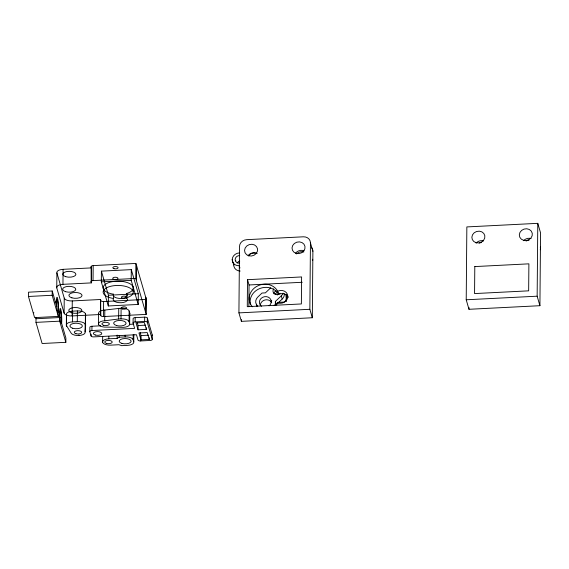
<?xml version="1.0" encoding="UTF-8"?>
<svg xmlns="http://www.w3.org/2000/svg" width="569" height="569" viewBox="0 0 569 569"><rect width="100%" height="100%" fill="white"/><g stroke="black" fill="none" stroke-linecap="round" stroke-linejoin="round"><path stroke-width="0.85" d="M58.066 311.143L58.315 316.414L34.595 317.616L28.45 296.477L28.486 292.189L52.213 290.987L56.8 306.783M61.296 322.239L65.883 338.029L65.84 342.318L42.12 343.512L35.975 322.374L36.011 318.085M58.315 316.414L52.177 295.275L52.213 290.987M56.758 287.857L56.893 272.857A7.177 3.194 0.5 0 1 63.088 269.329L91.438 267.892L91.303 282.893L62.953 284.329A7.177 3.194 0.5 0 0 56.758 287.857L64.098 313.121A7.177 3.194 0.5 0 0 72.142 315.93L100.493 314.501L100.813 315.61A2.39 1.067 0.5 0 0 103.494 316.549L146.197 314.387L146.325 299.386L135.884 263.447L93.181 265.609A2.39 1.067 0.5 0 0 91.111 266.783L91.303 282.893M65.84 342.318L59.702 321.172L59.738 316.89L60.022 317.879M62.953 284.329L63.088 269.329M64.098 313.121L64.233 298.12L56.893 272.857M66.345 325.397L66.438 314.685A7.177 3.194 0.5 0 1 72.633 311.151L77.377 310.909A7.177 3.194 0.5 0 1 85.414 313.725L85.627 325.496L85.101 331.955A7.177 3.194 0.5 0 1 78.906 335.49A7.177 3.194 0.5 0 1 70.869 332.673L66.345 325.397A7.177 3.194 0.5 0 1 72.54 321.862L77.284 321.627A7.177 3.194 0.5 0 1 85.322 324.437L85.627 325.496M66.651 326.457L66.438 314.685M72.142 315.93L72.27 300.93A7.177 3.194 0.5 0 1 64.233 298.12M72.54 321.862L72.633 311.151M77.284 321.627L77.377 310.909M78.906 335.49L78.913 334.821M85.101 331.955L85.165 324.536M85.322 324.437L85.414 313.725M89.845 331.713A2.39 1.067 0.5 0 1 91.908 330.539L134.611 328.377L133.075 323.092L133.118 318.811A2.39 1.067 0.5 0 1 135.18 317.63L144.668 317.153A2.39 1.067 0.5 0 1 147.35 318.085L152.264 334.999L152.229 339.288A2.39 1.067 0.5 0 1 150.159 340.461L140.671 340.945A2.39 1.067 0.5 0 1 137.99 340.006L136.46 334.721L93.757 336.884A2.39 1.067 0.5 0 1 91.076 335.945L89.845 331.713L89.881 327.431A2.39 1.067 0.5 0 1 91.95 326.25L100.663 325.809M91.076 335.945L91.09 334.231M91.908 330.539L91.95 326.25M90.983 281.783A2.39 1.067 0.5 0 1 93.046 280.602L93.181 265.609M98.906 314.159A7.177 3.194 0.5 0 1 104.817 310.062L121.112 308.163A7.177 3.194 0.5 0 1 129.149 310.973L129.768 313.092L129.675 323.804A7.177 3.194 0.5 0 1 123.48 327.331L106.567 327.118A7.177 3.194 0.5 0 1 98.522 324.302L98.615 313.59M100.493 314.501L100.621 299.5L72.27 300.93M100.813 315.61L100.621 299.5M101.31 281.854L101.41 271.143L131.297 269.628L138.303 293.732L138.21 304.443L108.316 305.958L101.31 281.854L131.204 280.346L138.21 304.443M133.836 334.416L133.772 341.827A7.177 3.194 0.5 0 1 127.57 345.362L121.645 345.66L118.964 344.722L110.656 345.141A7.177 3.194 0.5 0 1 102.619 342.332L102.676 336.307M103.494 316.549L103.622 301.549A2.39 1.067 0.5 0 1 100.941 300.61M98.522 324.302A7.177 3.194 0.5 0 1 104.717 320.774L104.817 310.062M108.316 305.958L108.409 295.247L101.41 271.143M102.619 342.332A7.177 3.194 0.5 0 1 108.814 338.804L108.835 336.329M113.53 298.49L113.572 294.209A15.071 6.7 0.5 0 1 105.322 284.315A15.071 6.7 0.5 0 1 128.729 283.134A15.071 6.7 0.5 0 1 126.382 293.561L126.339 297.843A7.177 3.194 0.5 0 1 121.261 302.722A7.177 3.194 0.5 0 1 113.53 298.49A15.071 6.7 0.5 0 1 105.279 288.604A15.071 6.7 0.5 0 1 128.686 287.416A15.071 6.7 0.5 0 1 126.339 297.843M108.814 338.804L117.122 338.384L117.15 335.084M104.717 320.774L118.651 318.996L118.743 308.284M117.122 338.384L119.184 337.204L119.198 335.554M129.675 323.804L129.056 321.691A7.177 3.194 0.5 0 0 121.019 318.875L121.112 308.163M133.772 341.827L133.153 339.714A7.177 3.194 0.5 0 0 125.116 336.905L125.13 335.255M129.056 321.691L129.149 310.973M131.204 280.346L131.297 269.628M133.132 291.392L133.174 287.11M133.153 339.714L133.196 334.771M133.075 323.092A2.39 1.067 0.5 0 1 135.145 321.919L135.18 317.63M145.685 312.21L145.813 297.217L145.564 312.217L135.749 278.447L135.884 263.447M136.382 280.609L136.631 265.609L136.496 280.609M146.361 327.68L146.347 329.394L138.039 329.814L138.075 325.532L137.193 322.474M140.671 340.945L140.707 336.656A2.39 1.067 0.5 0 1 140.493 336.663M149.277 337.723L149.263 339.437L140.956 339.857L140.998 335.575L140.109 332.516M152.229 339.288L147.314 322.374A2.39 1.067 0.5 0 0 144.633 321.435L144.668 317.153M147.314 322.374L147.35 318.085M238.923 312.886L239.506 246.462A7.177 6.373 -16.2 0 1 246.676 239.67L303.377 236.804A7.177 6.373 -16.2 0 1 310.439 242.871L312.893 251.327L312.317 317.751L241.384 321.343L238.923 312.886L309.856 309.294L312.317 317.751M241.384 321.343L241.398 319.572M247.515 279.678L247.28 306.677L301.371 303.946L301.606 276.947L247.515 279.678L249.051 284.962L248.859 306.741M283.056 293.17A7.177 6.373 -16.2 0 1 281.285 295.859L275.368 301.456L275.339 304.486L274.13 305.631M286.328 301.229L285.958 294.564M286.534 301.058L286.591 294.927M309.856 309.294L310.439 242.871M466.217 299.778L466.85 226.924L537.783 223.34L540.55 232.856L539.917 305.702L468.977 309.294L466.217 299.778L537.15 296.193L539.917 305.702M468.977 309.294L468.998 307.516M537.15 296.193L537.783 223.34M85.528 317.203L85.72 314.778M270.709 287.836L265.382 292.871L262.024 293.042L257.8 297.046A7.177 6.373 -16.2 0 0 257.721 306.136M284.301 293.711A7.177 6.373 -16.2 0 1 282.21 299.024L276.292 304.628L275.368 301.456M93.046 280.602L135.749 278.447M249.051 284.962L302.26 282.274M28.45 296.477L52.177 295.275M108.409 295.247L138.303 293.732M54.901 302.125L56.388 302.047M103.622 301.549L146.325 299.386M278.348 302.345L283.526 302.082A2.39 2.127 -16.2 0 0 285.915 299.82M35.975 322.374L59.702 321.172M118.651 318.996L121.019 318.875M135.145 321.919L144.633 321.435M129.419 324.358L133.779 324.138M138.075 325.532L145.55 325.148M140.998 335.575L148.466 335.191M119.184 337.204L125.116 336.905M281.285 295.859L282.21 299.024M252.437 306.791A15.071 13.379 -16.2 0 1 256.242 286.676A15.071 13.379 -16.2 0 1 277.672 291.228L278.59 294.401A7.177 6.373 -16.2 0 1 288.284 297.331M277.672 291.228A7.177 6.373 -16.2 0 1 287.843 296.499A7.177 6.373 -16.2 0 1 277.572 302.8L277.8 303.59M239.919 268.027L239.257 265.759A7.177 6.373 -16.2 0 1 232.195 259.692A7.177 6.373 -16.2 0 1 239.371 252.906M232.195 259.692L232.387 260.353M232.579 261.015L232.963 262.337M233.062 262.665L233.731 264.976M145.564 312.217L146.197 314.387M146.347 329.394L144.348 322.523L136.041 322.943L138.039 329.814M149.263 339.437L147.264 332.566L138.964 332.986L140.956 339.857M91.111 266.783L91.438 267.892M126.382 293.561A7.177 3.194 0.5 0 1 121.297 298.433A7.177 3.194 0.5 0 1 113.572 294.209M152.264 334.999A2.39 1.067 0.5 0 1 151.624 335.866M56.459 305.617A8.371 0.989 87.1 0 1 57.583 298.441A8.371 0.989 87.1 0 1 58.351 312.779M33.863 312.865A6.103 0.725 87.1 0 1 33.777 312.666M61.63 323.405A8.371 0.989 87.1 0 0 60.698 309.173A8.371 0.989 87.1 0 0 59.731 317.538L36.011 318.74A8.371 0.989 87.1 0 1 35.932 317.26M129.768 313.092A7.177 3.194 0.5 0 1 129.398 314.586M248.411 255.822A6.223 5.519 -16.2 0 1 256.427 253.518M239.656 263.049A4.189 3.72 -16.2 0 1 235.161 259.542A4.189 3.72 -16.2 0 1 239.72 255.581M237.181 263.084A4.189 3.72 -16.2 0 1 239.741 261.071M240.154 271.05A7.177 6.373 -16.2 0 1 233.767 264.4M235.36 260.844A7.177 6.373 -16.2 0 1 235.858 260.325M275.161 294.358A4.189 3.72 -16.2 0 1 278.113 292.246M277.203 294.984A4.189 3.72 -16.2 0 1 277.949 294.6M271.69 300.731A2.39 2.127 -16.2 0 1 271.683 300.539M277.572 302.8A15.071 13.379 -16.2 0 1 275.851 305.375M311.343 247.359A7.177 6.373 -16.2 0 1 312.893 251.327M248.12 255.666A6.579 5.839 -16.2 0 1 257.16 253.504M295.567 253.262A6.579 5.839 -16.2 0 1 304.038 250.829M250.495 304.828A15.071 13.379 -16.2 0 1 260.133 288.405A15.071 13.379 -16.2 0 1 278.59 294.401M526.105 241.036A6.223 5.519 -16.2 0 1 529.106 240.182M540.308 247.081A7.177 6.373 -16.2 0 1 540.287 249.72M479.205 243.162A6.223 5.519 -16.2 0 1 481.659 242.579M476.111 243.105A6.579 5.839 -16.2 0 1 483.593 240.964M523.565 240.708A6.579 5.839 -16.2 0 1 531.041 238.567M296.598 253.938A6.223 5.519 -16.2 0 1 303.796 252.031M312.666 259.251A7.177 6.373 -16.2 0 1 312.651 260.581M280.048 293.27A4.189 3.72 -16.2 0 1 274.457 293.782A4.189 3.72 -16.2 0 1 273.732 288.81M273.931 293.76A4.189 3.72 -16.2 0 1 276.072 290.759M261.463 306.271A5.982 5.313 -16.2 0 1 261.015 298.512A5.982 5.313 -16.2 0 1 269.649 298.071A5.982 5.313 -16.2 0 1 269.066 305.887M260.289 305.439A5.982 5.313 -16.2 0 1 265.069 299.948A5.982 5.313 -16.2 0 1 271.683 302.736M256.733 306.172A7.177 6.373 -16.2 0 1 256.64 304.202M474.802 266.577L474.567 293.576L528.658 290.837L528.893 263.838L474.802 266.577M65.741 276.69A6.579 2.923 0.5 0 0 75.905 274.471A6.579 2.923 0.5 0 0 66.36 271.633A6.579 2.923 0.5 0 0 65.741 276.69M71.886 297.836A6.579 2.923 0.5 0 0 82.05 295.61A6.579 2.923 0.5 0 0 72.505 292.779A6.579 2.923 0.5 0 0 71.886 297.836M65.613 291.691A6.579 2.923 0.5 0 0 75.777 289.472A6.579 2.923 0.5 0 0 66.232 286.634A6.579 2.923 0.5 0 0 65.613 291.691M71.758 312.829A6.579 2.923 0.5 0 0 81.915 310.61A6.579 2.923 0.5 0 0 72.37 307.779A6.579 2.923 0.5 0 0 71.758 312.829M122.62 309.003A2.632 1.174 0.5 0 0 126.588 308.042A2.632 1.174 0.5 0 0 122.669 306.983A2.632 1.174 0.5 0 0 122.62 309.003M113.921 279.379A2.632 1.174 0.5 0 0 117.982 278.49A2.632 1.174 0.5 0 0 114.17 277.359A2.632 1.174 0.5 0 0 113.921 279.379M122.712 298.291A2.632 1.174 0.5 0 0 126.681 297.331A2.632 1.174 0.5 0 0 122.762 296.264A2.632 1.174 0.5 0 0 122.712 298.291M114.013 268.668A2.632 1.174 0.5 0 0 118.082 267.779A2.632 1.174 0.5 0 0 114.262 266.648A2.632 1.174 0.5 0 0 114.013 268.668M95.293 335.013A4.189 1.863 0.5 0 0 101.759 333.598A4.189 1.863 0.5 0 0 95.684 331.798A4.189 1.863 0.5 0 0 95.293 335.013M56.687 302.672A6.103 0.725 87.1 0 0 57.761 311.84A6.103 0.725 87.1 0 0 57.938 302.729A6.103 0.725 87.1 0 0 56.687 302.672M59.909 313.768A6.103 0.725 87.1 0 0 60.99 322.936A6.103 0.725 87.1 0 0 61.168 313.832A6.103 0.725 87.1 0 0 59.909 313.768M72.74 328.263A6.223 2.767 0.5 0 0 82.349 326.165A6.223 2.767 0.5 0 0 73.33 323.484A6.223 2.767 0.5 0 0 72.74 328.263M75.962 333.683A3.706 1.65 0.5 0 0 81.687 332.431A3.706 1.65 0.5 0 0 76.303 330.831A3.706 1.65 0.5 0 0 75.962 333.683M121.894 343.399A5.982 2.66 0.5 0 0 131.126 341.379A5.982 2.66 0.5 0 0 122.456 338.804A5.982 2.66 0.5 0 0 121.894 343.399M106.467 343.399A3.706 1.65 0.5 0 0 112.193 342.154A3.706 1.65 0.5 0 0 106.816 340.554A3.706 1.65 0.5 0 0 106.467 343.399M116.481 325.518A6.223 2.767 0.5 0 0 126.083 323.42A6.223 2.767 0.5 0 0 117.065 320.738A6.223 2.767 0.5 0 0 116.481 325.518M103.615 325.312A3.706 1.65 0.5 0 0 109.348 324.06A3.706 1.65 0.5 0 0 103.963 322.459A3.706 1.65 0.5 0 0 103.615 325.312M248.866 255.822A6.579 5.839 -16.2 0 0 257.515 248.76A6.579 5.839 -16.2 0 0 246.896 245.886A6.579 5.839 -16.2 0 0 248.866 255.822M296.314 253.418A6.579 5.839 -16.2 0 0 304.963 246.363A6.579 5.839 -16.2 0 0 294.344 243.489A6.579 5.839 -16.2 0 0 296.314 253.418M476.153 242.714A6.579 5.839 -16.2 0 0 484.809 235.658A6.579 5.839 -16.2 0 0 474.183 232.785A6.579 5.839 -16.2 0 0 476.153 242.714M523.601 240.317A6.579 5.839 -16.2 0 0 532.257 233.254A6.579 5.839 -16.2 0 0 521.631 230.388A6.579 5.839 -16.2 0 0 523.601 240.317"/></g></svg>
